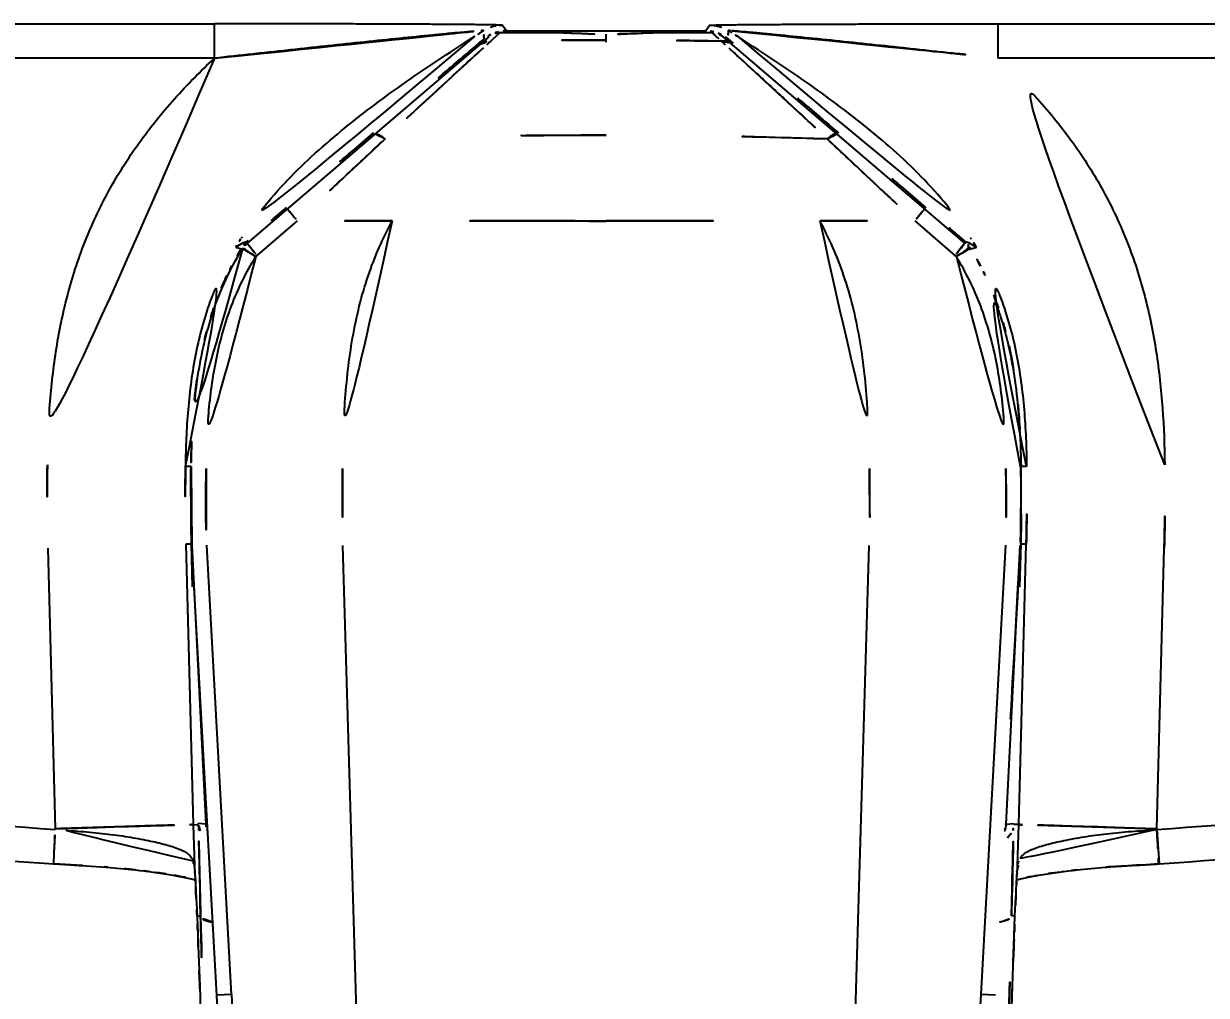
# Model space of a CAD drawing. Extents: x 16296660632 to 16296672895, y -37409619871 to -37409617326.
# Drawn here: x 16296672338.8 to 16296672407.3, y -37409617666.9 to -37409617610.7 of the extents above; entities that cross this region are included whole.
import ezdxf

# ---------------------------------------------------------------- set-up
doc = ezdxf.new("R2010")
doc.units = 0
doc.header["$LTSCALE"] = 10
doc.header["$MEASUREMENT"] = 0
doc.header["$PDMODE"] = 3
doc.header["$PDSIZE"] = -10
doc.layers.get('0').update_dxf_attribs({"linetype": 'CONTINUOUS'})
doc.layers.get('DEFPOINTS').update_dxf_attribs({"linetype": 'CONTINUOUS'})
doc.styles.add('Daelim Dimension', font='')
doc.styles.get('Daelim Dimension').set_extended_font_data('나눔고딕')
doc.dimstyles.new('DEFAULT', dxfattribs={"dimscale": 2, "dimtxt": 2, "dimasz": 2, "dimexe": 0, "dimexo": 2, "dimgap": 1, "dimtad": 1, "dimdec": 1, "dimzin": 9, "dimdsep": 46, "dimtxsty": 'Daelim Dimension', "dimcen": 0.5, "dimclrd": 252, "dimclre": 252, "dimclrt": 3, "dimadec": 1, "dimazin": 0, "dimtfac": 1, "dimtdec": 1, "dimtix": 1, "dimtmove": 0, "dimatfit": 3, "dimfxl": 1, "dimtolj": 1, "dimtzin": 1, "dimlwd": 9, "dimlwe": 9, "dimarcsym": 0})

# ---------------------------------------------------------------- blocks, each defined once
blk = doc.blocks.new('*D23')
at = {"color": 5, "lineweight": 9, "transparency": 16777216}
for p, q in [((16296672271.44322, -37409617616.720352), (16296672271.44322, -37409617782.513161)), ((16296672473.63098, -37409617616.720352), (16296672473.63098, -37409617782.513161)), ((16296672275.44322, -37409617782.513161), (16296672469.63098, -37409617782.513161))]:
    blk.add_line(p, q, dxfattribs=at)
at = {"color": 5, "transparency": 16777216}
for points in [[(16296672275.44322, -37409617781.846497), (16296672275.44322, -37409617783.179817), (16296672271.44322, -37409617782.513161)], [(16296672469.63098, -37409617781.846497), (16296672469.63098, -37409617783.179817), (16296672473.63098, -37409617782.513161)]]:
    blk.add_solid(points, dxfattribs=at)
at = {"layer": 'DEFPOINTS', "color": 0, "transparency": 16777216}
for p in [(16296672271.44322, -37409617612.720352), (16296672473.63098, -37409617612.720352), (16296672473.63098, -37409617782.513161)]:
    blk.add_point(p, dxfattribs=at)
at = {"color": 7, "transparency": 16777216, "insert": (16296672372.5371, -37409617775.091133), "char_height": 10, "attachment_point": 5, "style": 'Daelim Dimension'}
blk.add_mtext('\\A1;202', dxfattribs=at)
blk = doc.blocks.new('*D24')
at = {"color": 5, "lineweight": 9, "transparency": 16777216}
for p, q in [((16296672475.10936, -37409617610.563637), (16296672510.367599, -37409617610.563637)), ((16296672510.367599, -37409617614.563637), (16296672510.367599, -37409617749.239067)), ((16296672381.699341, -37409617753.239067), (16296672510.367599, -37409617753.239067))]:
    blk.add_line(p, q, dxfattribs=at)
at = {"color": 5, "transparency": 16777216}
for points in [[(16296672509.700939, -37409617614.563637), (16296672511.034269, -37409617614.563637), (16296672510.367599, -37409617610.563637)], [(16296672509.700939, -37409617749.239067), (16296672511.034269, -37409617749.239067), (16296672510.367599, -37409617753.239067)]]:
    blk.add_solid(points, dxfattribs=at)
at = {"layer": 'DEFPOINTS', "color": 0, "transparency": 16777216}
for p in [(16296672471.10936, -37409617610.563637), (16296672377.699341, -37409617753.239067), (16296672510.367599, -37409617753.239067)]:
    blk.add_point(p, dxfattribs=at)
at = {"color": 7, "transparency": 16777216, "insert": (16296672502.916969, -37409617681.901352), "char_height": 10, "attachment_point": 5, "rotation": 90, "style": 'Daelim Dimension'}
blk.add_mtext('\\A1;143', dxfattribs=at)

msp = doc.modelspace()

# ---------------------------------------------------------------- linework, layer by layer
at = {"color": 7, "linetype": 'Continuous'}
for p, q in [((16296672273.443159, -37409617610.694489), (16296672349.849421, -37409617610.694489)), ((16296672349.84943, -37409617612.694412), (16296672349.84943, -37409617610.694489)), ((16296672366.76486, -37409617611.101646), (16296672366.51759, -37409617610.781029)), ((16296672378.55661, -37409617610.781029), (16296672378.30934, -37409617611.101646)), ((16296672395.224779, -37409617610.694489), (16296672395.224779, -37409617612.694412)), ((16296672395.224779, -37409617610.694489), (16296672471.631041, -37409617610.694489)), ((16296672365.756651, -37409617611.447662), (16296672351.755381, -37409617623.397507)), ((16296672365.448071, -37409617611.090874), (16296672365.24193, -37409617611.22155)), ((16296672366.40583, -37409617611.208298), (16296672365.93828, -37409617611.630943)), ((16296672366.40583, -37409617611.208298), (16296672369.65682, -37409617611.208298)), ((16296672366.76486, -37409617611.101646), (16296672366.76486, -37409617611.208298)), ((16296672366.76486, -37409617611.101646), (16296672378.30934, -37409617611.101646)), ((16296672372.53717, -37409617611.640907), (16296672372.537029, -37409617611.298363)), ((16296672375.417379, -37409617611.208298), (16296672378.668369, -37409617611.208298)), ((16296672378.30934, -37409617611.208298), (16296672378.30934, -37409617611.101646)), ((16296672393.318821, -37409617623.397507), (16296672379.317551, -37409617611.447662)), ((16296672379.626169, -37409617611.090874), (16296672379.832279, -37409617611.221519)), ((16296672365.17775, -37409617611.825058), (16296672365.4722, -37409617611.575592)), ((16296672365.431549, -37409617612.091103), (16296672365.34519, -37409617612.169502)), ((16296672365.4722, -37409617611.575592), (16296672365.52866, -37409617611.642242)), ((16296672365.93828, -37409617611.630943), (16296672365.867729, -37409617611.694702)), ((16296672372.53713, -37409617611.764236), (16296672372.537069, -37409617611.640907)), ((16296672379.601999, -37409617611.575592), (16296672379.54554, -37409617611.642242)), ((16296672379.601999, -37409617611.575592), (16296672379.89645, -37409617611.825058)), ((16296672379.64254, -37409617612.09156), (16296672379.72522, -37409617612.166077)), ((16296672349.84943, -37409617612.694412), (16296672273.443041, -37409617612.694412)), ((16296672471.631161, -37409617612.694412), (16296672395.22477, -37409617612.694412)), ((16296672352.32534, -37409617624.105667), (16296672354.658899, -37409617622.102623)), ((16296672390.4153, -37409617622.102623), (16296672392.748859, -37409617624.105667)), ((16296672351.0861, -37409617623.631157), (16296672351.307489, -37409617623.487587)), ((16296672351.0861, -37409617623.631157), (16296672351.401171, -37409617623.729012)), ((16296672351.160049, -37409617623.507629), (16296672351.13365, -37409617623.551323)), ((16296672351.307489, -37409617623.487587), (16296672351.546829, -37409617623.360336)), ((16296672351.400789, -37409617623.729271), (16296672351.466499, -37409617623.768784)), ((16296672351.546829, -37409617623.360336), (16296672351.707529, -37409617623.288063)), ((16296672351.707529, -37409617623.288063), (16296672351.803341, -37409617623.249428)), ((16296672351.803551, -37409617623.249657), (16296672351.856779, -37409617623.310966)), ((16296672393.270651, -37409617623.249657), (16296672393.218161, -37409617623.310112)), ((16296672393.27087, -37409617623.249413), (16296672393.366579, -37409617623.287918)), ((16296672393.366579, -37409617623.287918), (16296672393.527081, -37409617623.359993)), ((16296672393.527081, -37409617623.359993), (16296672393.732269, -37409617623.467407)), ((16296672393.67341, -37409617623.729263), (16296672393.6077, -37409617623.768768)), ((16296672393.67304, -37409617623.729012), (16296672393.882891, -37409617623.663383)), ((16296672393.732269, -37409617623.467407), (16296672393.76646, -37409617623.487213)), ((16296672393.76646, -37409617623.487213), (16296672393.988119, -37409617623.631157)), ((16296672393.882891, -37409617623.663383), (16296672393.988119, -37409617623.631157)), ((16296672393.91411, -37409617623.507637), (16296672393.9405, -37409617623.551331)), ((16296672348.497049, -37409617636.325943), (16296672348.176439, -37409617636.320381)), ((16296672348.50786, -37409617636.325577), (16296672348.497061, -37409617636.325394)), ((16296672348.50457, -37409617636.466476), (16296672348.50635, -37409617636.426163)), ((16296672396.566339, -37409617636.325508), (16296672396.57715, -37409617636.325394)), ((16296672396.568741, -37409617636.446297), (16296672396.56963, -37409617636.466492)), ((16296672396.89777, -37409617636.320389), (16296672396.57716, -37409617636.325951)), ((16296672348.520399, -37409617640.810013), (16296672348.19985, -37409617640.818459)), ((16296672348.19985, -37409617640.818459), (16296672348.62747, -37409617657.052139)), ((16296672348.585621, -37409617643.285927), (16296672348.520399, -37409617640.810013)), ((16296672348.54039, -37409617640.889778), (16296672349.35957, -37409617657.014778)), ((16296672349.98419, -37409617666.930779), (16296672348.542139, -37409617640.888573)), ((16296672350.834299, -37409617666.883957), (16296672349.40501, -37409617640.880096)), ((16296672358.694189, -37409617688.426086), (16296672357.293859, -37409617640.884659)), ((16296672386.37941, -37409617688.426109), (16296672387.779341, -37409617640.884659)), ((16296672395.669189, -37409617640.880096), (16296672394.239901, -37409617666.883957)), ((16296672395.71464, -37409617657.014778), (16296672396.53381, -37409617640.889778)), ((16296672396.446739, -37409617657.051743), (16296672396.87435, -37409617640.818459)), ((16296672396.553801, -37409617640.810013), (16296672396.488581, -37409617643.285988)), ((16296672396.87435, -37409617640.818459), (16296672396.553801, -37409617640.810013)), ((16296672340.2033, -37409617641.043007), (16296672340.63147, -37409617657.283829)), ((16296672404.44273, -37409617657.283829), (16296672404.870899, -37409617641.042992)), ((16296672340.63147, -37409617657.283829), (16296672340.631809, -37409617657.328171)), ((16296672348.62748, -37409617657.052917), (16296672348.92141, -37409617657.043747)), ((16296672348.62748, -37409617657.052917), (16296672348.701571, -37409617659.430473)), ((16296672349.35957, -37409617657.014778), (16296672348.9196, -37409617656.985687)), ((16296672349.363119, -37409617657.015129), (16296672349.35961, -37409617657.014778)), ((16296672349.422911, -37409617657.019676), (16296672349.42136, -37409617657.019753)), ((16296672395.651291, -37409617657.019676), (16296672395.65284, -37409617657.019753)), ((16296672395.71088, -37409617657.015121), (16296672395.71439, -37409617657.014763)), ((16296672395.714251, -37409617657.014473), (16296672396.15451, -37409617656.986252)), ((16296672396.446739, -37409617657.051743), (16296672396.15299, -37409617657.044006)), ((16296672396.372629, -37409617659.430473), (16296672396.44673, -37409617657.052513)), ((16296672404.441719, -37409617657.328232), (16296672404.581141, -37409617659.323357)), ((16296672404.44273, -37409617657.283829), (16296672404.4424, -37409617657.328171)), ((16296672340.54241, -37409617659.326813), (16296672340.54233, -37409617659.326813)), ((16296672340.5471, -37409617659.327133), (16296672341.82633, -37409617659.398773)), ((16296672341.82633, -37409617659.398773), (16296672343.596479, -37409617659.506462)), ((16296672348.70472, -37409617659.49765), (16296672348.701571, -37409617659.430473)), ((16296672348.70554, -37409617659.492264), (16296672348.701571, -37409617659.430473)), ((16296672396.36867, -37409617659.492027), (16296672396.372629, -37409617659.430473)), ((16296672396.372629, -37409617659.430473), (16296672396.36949, -37409617659.497658)), ((16296672404.53017, -37409617659.326927), (16296672404.581129, -37409617659.323357)), ((16296672404.532141, -37409617659.32679), (16296672404.53204, -37409617659.32679)), ((16296672343.596479, -37409617659.506462), (16296672345.26878, -37409617659.665787)), ((16296672345.764811, -37409617659.729347), (16296672346.046329, -37409617659.768173)), ((16296672347.21953, -37409617659.943237), (16296672347.573891, -37409617659.999649)), ((16296672347.573891, -37409617659.999649), (16296672347.88154, -37409617660.049973)), ((16296672348.70472, -37409617659.49765), (16296672348.72687, -37409617659.856773)), ((16296672348.72687, -37409617659.856773), (16296672348.758659, -37409617660.426003)), ((16296672396.31555, -37409617660.425858), (16296672396.34734, -37409617659.856659)), ((16296672396.34734, -37409617659.856659), (16296672396.36949, -37409617659.497658)), ((16296672396.975241, -37409617660.086487), (16296672397.18479, -37409617660.051277)), ((16296672397.18479, -37409617660.051277), (16296672397.48934, -37409617660.001419)), ((16296672397.549919, -37409617659.985413), (16296672397.40143, -37409617660.011414)), ((16296672397.48934, -37409617660.001419), (16296672397.84779, -37409617659.944313)), ((16296672399.02787, -37409617659.768173), (16296672399.326799, -37409617659.727013)), ((16296672399.70718, -37409617659.677696), (16296672399.800369, -37409617659.666428)), ((16296672399.800369, -37409617659.666428), (16296672399.82128, -37409617659.663979)), ((16296672348.758659, -37409617660.426003), (16296672348.784269, -37409617660.92186)), ((16296672396.28993, -37409617660.921867), (16296672396.31555, -37409617660.425858)), ((16296672348.784611, -37409617660.920143), (16296672348.782789, -37409617660.88369)), ((16296672348.782789, -37409617660.883743), (16296672348.784269, -37409617660.921852)), ((16296672348.784269, -37409617660.921852), (16296672348.803881, -37409617661.321167)), ((16296672348.80431, -37409617661.322617), (16296672348.784611, -37409617660.920143)), ((16296672348.803881, -37409617661.321167), (16296672348.833151, -37409617661.944878)), ((16296672396.270361, -37409617661.320229), (16296672396.28993, -37409617660.921867)), ((16296672396.289591, -37409617660.920151), (16296672396.29141, -37409617660.88369)), ((16296672396.28993, -37409617660.921867), (16296672396.29141, -37409617660.883743)), ((16296672348.833151, -37409617661.944878), (16296672348.85235, -37409617662.371437)), ((16296672348.85218, -37409617662.368134), (16296672348.851351, -37409617662.342659)), ((16296672348.851391, -37409617662.342667), (16296672349.05419, -37409617662.33709)), ((16296672396.222811, -37409617662.342789), (16296672396.020029, -37409617662.336472)), ((16296672396.222851, -37409617662.342644), (16296672396.22201, -37409617662.36824)), ((16296672349.00556, -37409617666.551971), (16296672348.99893, -37409617666.354362)), ((16296672348.999399, -37409617666.371582), (16296672349.08075, -37409617668.880081)), ((16296672350.834299, -37409617666.883957), (16296672349.98419, -37409617666.930779)), ((16296672350.388399, -37409617674.377373), (16296672349.984209, -37409617666.930779)), ((16296672350.834311, -37409617666.883957), (16296672351.235161, -37409617674.331131)), ((16296672394.239901, -37409617666.883957), (16296672393.83864, -37409617674.331108)), ((16296672395.09001, -37409617666.930779), (16296672394.239901, -37409617666.883957)), ((16296672396.06366, -37409617666.700996), (16296672396.075491, -37409617666.348038))]:
    msp.add_line(p, q, dxfattribs=at)
for points in [[(16296672399.80468, -37409617659.665894), (16296672401.466129, -37409617659.507347), (16296672403.24098, -37409617659.399132), (16296672404.53204, -37409617659.32679)], [(16296672345.25293, -37409617659.663979), (16296672345.288441, -37409617659.668152), (16296672345.37158, -37409617659.678253), (16296672345.52404, -37409617659.697533), (16296672345.764811, -37409617659.729347)], [(16296672346.046329, -37409617659.768173), (16296672346.44161, -37409617659.824989), (16296672346.83815, -37409617659.884277), (16296672347.21953, -37409617659.943237)], [(16296672347.524811, -37409617659.985512), (16296672347.655661, -37409617660.008369), (16296672348.511841, -37409617660.180763), (16296672348.740311, -37409617660.245483)], [(16296672396.33909, -37409617660.243843), (16296672396.548161, -37409617660.184128), (16296672397.40143, -37409617660.011414)], [(16296672397.84779, -37409617659.944313), (16296672398.235991, -37409617659.884293), (16296672398.636959, -37409617659.824348), (16296672399.02787, -37409617659.768173)], [(16296672399.326799, -37409617659.727013), (16296672399.562851, -37409617659.6959), (16296672399.70718, -37409617659.677696)], [(16296672396.221849, -37409617662.371437), (16296672396.2411, -37409617661.943863), (16296672396.270361, -37409617661.320229)], [(16296672348.85218, -37409617662.368134), (16296672348.9186, -37409617664.079948), (16296672348.999399, -37409617666.371582)], [(16296672395.993299, -37409617668.884956), (16296672396.07461, -37409617666.377441), (16296672396.15546, -37409617664.083618), (16296672396.22201, -37409617662.36824)]]:
    msp.add_lwpolyline(points, dxfattribs=at)
for centre, radius, start, end in [((16296672366.517851, -37409617612.790443), 2.009113, 90.00732196, 100.68982188), ((16296672378.554729, -37409617612.805702), 2.024373, 79.60886336, 90.00939834), ((16296672463.98937, -37409617766.790543), 184.262775, 122.40540482, 122.52097087), ((16296672366.76862, -37409617613.108871), 2.008295, 116.85076211, 130.21523896), ((16296672366.40583, -37409617612.208298), 1, 90, 130.48029472), ((16296672366.76498, -37409617613.104767), 2.003, 103.40859126, 116.8107844), ((16296672366.764851, -37409617613.110237), 2.008291, 89.99967215, 103.36861818), ((16296672378.30913, -37409617613.110237), 2.008289, 76.63116918, 89.99388015), ((16296672378.668369, -37409617612.208298), 1, 49.51970528, 90), ((16296672378.30899, -37409617613.104767), 2.003005, 63.18950821, 76.59119613), ((16296672378.305349, -37409617613.108879), 2.008307, 49.77994805, 63.1495304), ((16296672281.277821, -37409617766.485443), 183.901784, 57.47875269, 57.59450291), ((16296674352.95187, -37409619958.729179), 3075.58204, 130.263850092, 130.413014671), ((16296672372.537149, -37409618024.459641), 412.818723, 90, 90.92566676), ((16296672372.53702, -37409618024.468552), 412.827634, 89.07433324, 90), ((16296672367.107889, -37409617624.847839), 17.871233, 47.39103008, 47.69503167), ((16296670385.87775, -37409619966.076736), 3085.224717, 49.587068536, 49.735983126), ((16296673166.016529, -37409618565.029121), 1244.949568, 130.404088531, 130.710345793), ((16296672359.51676, -37409617621.114143), 3.765603, 86.63237139, 86.9379653), ((16296672372.568821, -37409617997.576759), 380.438115, 90.00480845, 91.93271542), ((16296672372.506969, -37409617997.539032), 380.400384, 88.06728458, 89.99541011), ((16296672385.55744, -37409617621.114143), 3.765603, 93.0620347, 93.36762861), ((16296671580.658051, -37409618563.160507), 1242.489298, 49.289203417, 49.596361242), ((16296672823.61356, -37409618166.815811), 719.769999, 130.724902117, 130.957574625), ((16296671920.833561, -37409618167.542763), 720.730041, 49.042507905, 49.275015062), ((16296672367.428209, -37409617633.367104), 19.022681, 147.51294969, 148.78154059), ((16296672367.63401, -37409617633.497459), 19.266293, 147.06866743, 147.51452544), ((16296672377.435289, -37409617633.500664), 19.272098, 32.48553326, 32.93169947), ((16296672377.63983, -37409617633.371101), 19.029975, 31.21900317, 32.48710901), ((16296672366.53087, -37409617632.824768), 17.653551, 148.98779569, 152.6581875), ((16296672367.203461, -37409617633.230347), 18.759594, 148.9388795, 149.22261321), ((16296672353.114281, -37409617624.757507), 1.998135, 147.54557096, 149.02093134), ((16296672353.119061, -37409617624.760941), 2.004004, 137.03445898, 147.53617517), ((16296672352.72916, -37409617624.538452), 1.5, 130.48029472, 148.98063626), ((16296672353.11607, -37409617624.758774), 2.000338, 134.9523988, 137.02146306), ((16296672353.116341, -37409617624.759003), 2.000697, 131.01604988, 134.953017), ((16296672391.957291, -37409617624.759567), 2.001515, 42.97868594, 48.98238689), ((16296672392.345039, -37409617624.538452), 1.5, 33.23341636, 49.51970528), ((16296672391.95801, -37409617624.758728), 2.000423, 36.97483141, 42.97505355), ((16296672391.957001, -37409617624.759354), 2.001597, 32.45394289, 36.97155292), ((16296672391.9599, -37409617624.757477), 1.998146, 30.97852513, 32.45345674), ((16296672378.54257, -37409617632.825203), 17.654425, 27.34122343, 31.01220431), ((16296672377.86331, -37409617633.235123), 18.768376, 30.77830568, 31.06172049), ((16296672366.66452, -37409617632.894913), 17.804482, 152.65525539, 154.6307083), ((16296672378.409821, -37409617632.894867), 17.804346, 25.3765742, 27.34420573), ((16296672366.959141, -37409617633.022957), 18.125558, 154.66404865, 161.1367313), ((16296672378.11664, -37409617633.022324), 18.12386, 18.87021551, 25.34323384), ((16296672368.753969, -37409617633.63385), 20.021503, 161.14319379, 165.1438495), ((16296672376.318001, -37409617633.63459), 20.023857, 14.84170521, 18.86371768), ((16296672371.00519, -37409617634.229134), 22.350096, 165.14880543, 168.79896446), ((16296672374.06485, -37409617634.230042), 22.354356, 11.20236441, 14.83762235), ((16296672382.132311, -37409617635.907677), 33.609321, 173.44489542, 175.26089834), ((16296672362.93626, -37409617635.908249), 33.614978, 4.7364788, 6.55377681), ((16296672403.86668, -37409617636.910652), 55.372723, 179.0115953, 179.39456108), ((16296672341.216089, -37409617636.910454), 55.364157, 0.60543892, 0.98884176), ((16296672447.947849, -37409617638.050034), 107.786102, 179.02820949, 181.59136482), ((16296672447.947849, -37409617638.050034), 99.786407, 179.00678568, 181.59005393), ((16296672447.947849, -37409617638.050034), 99.465749, 179.00678568, 181.59005393), ((16296672297.12635, -37409617638.050034), 99.465749, 358.40994607, 0.99321432), ((16296672297.12635, -37409617638.050034), 99.786407, 358.40994607, 0.99321432), ((16296672297.12635, -37409617638.050034), 107.786102, 358.40863518, 0.97179051), ((16296672348.792801, -37409617640.806793), 0.272415, 176.98282998, 180.65308944), ((16296687712.026779, -37409618502.057571), 15339.686744, 176.7818887619, 176.8790797879), ((16296672396.281179, -37409617640.806793), 0.272644, 359.34647346, 3.01804307), ((16296672372.5371, -37409617200.765373), 457.676253, 259.10161146, 266.00256863), ((16296672372.5371, -37409617200.765373), 457.676253, 273.99743137, 280.89838854), ((16296672372.5371, -37409617200.765373), 459.676253, 259.10161146, 266.00881309), ((16296672372.5371, -37409617200.765373), 459.676253, 273.99732235, 280.89838854), ((16296672350.107929, -37409617656.957733), 1.188656, 181.34780245, 184.26948571), ((16296672350.1252, -37409617656.955879), 1.20603, 186.56257457, 199.2610256), ((16296672349.94018, -37409617657.058739), 0.991223, 181.88700215, 229.04970381), ((16296672350.565399, -37409617656.954788), 1.206922, 182.8342072, 199.76604704), ((16296672350.57066, -37409617656.957359), 1.150989, 183.10646866, 187.75565698), ((16296672350.55125, -37409617656.958908), 1.192215, 199.80925736, 203.17065189), ((16296672394.524059, -37409617656.95948), 1.190974, 336.71899988, 339.59815852), ((16296672394.50819, -37409617656.95462), 1.20754, 339.64476792, 357.15922763), ((16296672395.13405, -37409617657.058746), 0.991216, 310.94873273, 358.11168357), ((16296672394.9568, -37409617656.957542), 1.198052, 355.81247871, 358.62683546), ((16296672347.78842, -37409617659.49688), 0.916706, 15.04075529, 20.60299957), ((16296672350.52914, -37409617659.167213), 1.88265, 180.21594389, 190.28891391), ((16296672347.846889, -37409617659.481247), 0.856191, 3.40026069, 15.04576769), ((16296672394.54327, -37409617659.167084), 1.884436, 347.97022743, 359.78012195), ((16296672339.71192, -37409617710.489502), 51.131024, 85.54387221, 86.14989797), ((16296672340.26827, -37409617703.239853), 43.860057, 83.47249552, 85.53258218), ((16296672340.26454, -37409617703.232841), 43.853523, 82.39849608, 83.44722526), ((16296672340.183411, -37409617703.85376), 44.479717, 81.71015445, 82.40072035), ((16296672350.528259, -37409617659.167389), 1.881753, 190.28846429, 191.56666913), ((16296672279.55081, -37409617663.877731), 69.293645, 3.33151194, 3.62843586), ((16296672239.977369, -37409617666.162102), 108.932966, 3.06532019, 3.32144313), ((16296672504.16852, -37409617666.11068), 108.003233, 176.6728647, 176.93030306), ((16296672394.56506, -37409617659.171753), 1.862155, 341.74955825, 347.97067774), ((16296672465.16147, -37409617663.855553), 68.931043, 176.37068471, 176.66235951), ((16296672405.076389, -37409617705.281303), 45.919197, 97.57889301, 97.8537986), ((16296672404.87471, -37409617703.732841), 44.357667, 96.56302133, 97.58442474), ((16296672184.50732, -37409617669.117882), 164.481706, 2.86965802, 3.06007041), ((16296672560.036329, -37409617669.090851), 163.950466, 176.93598934, 177.13077857), ((16296672050.200359, -37409617675.616318), 298.94586, 2.54494509, 2.7405537), ((16296672706.069719, -37409617676.130737), 310.153536, 177.2664481, 177.45199315), ((16296673902.84458, -37409617625.139503), 1554.235585, 181.371413897, 181.60098713), ((16296670575.779249, -37409617618.226227), 1820.775167, 358.415632658, 358.611969374), ((16296671640.228849, -37409617690.200684), 709.171117, 1.926802753, 2.107453457), ((16296673106.40922, -37409617690.254066), 710.735889, 177.892546543, 178.072319802)]:
    msp.add_arc(centre, radius, start, end, dxfattribs=at)
for points, knots in [([(16296672366.51759, -37409617610.781029), (16296672366.51729, -37409617610.779968), (16296672366.51244, -37409617610.779327), (16296672366.505329, -37409617610.777718), (16296672366.49177, -37409617610.776573), (16296672366.464939, -37409617610.774384), (16296672366.418711, -37409617610.772057), (16296672366.3494, -37409617610.76931), (16296672366.26144, -37409617610.76664), (16296672366.15593, -37409617610.763962), (16296672366.03388, -37409617610.761337), (16296672365.841249, -37409617610.757721), (16296672365.56698, -37409617610.753479), (16296672365.20225, -37409617610.74881), (16296672364.795321, -37409617610.744377), (16296672364.35288, -37409617610.740189), (16296672363.880529, -37409617610.736237), (16296672363.203501, -37409617610.731178), (16296672362.31072, -37409617610.725487), (16296672361.19482, -37409617610.719559), (16296672360.0301, -37409617610.714317), (16296672358.827801, -37409617610.709732), (16296672357.595819, -37409617610.70575), (16296672356.34008, -37409617610.70237), (16296672354.630911, -37409617610.698624), (16296672352.465269, -37409617610.695412), (16296672350.724991, -37409617610.694489), (16296672349.849421, -37409617610.694489)], [0, 0, 0, 0, 0.000197876, 0.00068754, 0.001474075, 0.002554947, 0.005586868, 0.009762706, 0.015058585, 0.021416079, 0.028761337, 0.037027957, 0.056090677, 0.078127931, 0.102674929, 0.129329894, 0.157759318, 0.18768657, 0.251180424, 0.318437214, 0.388521119, 0.460799181, 0.534820402, 0.610243134, 0.686798812, 0.842422846, 1, 1, 1, 1]), ([(16296672378.55661, -37409617610.781029), (16296672378.55691, -37409617610.779984), (16296672378.561701, -37409617610.779312), (16296672378.56876, -37409617610.777733), (16296672378.582239, -37409617610.776573), (16296672378.60907, -37409617610.774384), (16296672378.65539, -37409617610.772057), (16296672378.724819, -37409617610.769318), (16296672378.812799, -37409617610.76664), (16296672378.918249, -37409617610.763962), (16296672379.040239, -37409617610.761337), (16296672379.23291, -37409617610.757721), (16296672379.507259, -37409617610.753479), (16296672379.87203, -37409617610.74881), (16296672380.278919, -37409617610.744377), (16296672380.721319, -37409617610.740189), (16296672381.19367, -37409617610.736237), (16296672381.870741, -37409617610.731178), (16296672382.76351, -37409617610.725487), (16296672383.879391, -37409617610.719559), (16296672385.0441, -37409617610.714317), (16296672386.24642, -37409617610.709732), (16296672387.47839, -37409617610.705757), (16296672388.734131, -37409617610.70237), (16296672390.443291, -37409617610.698624), (16296672392.60894, -37409617610.695412), (16296672394.349211, -37409617610.694489), (16296672395.224779, -37409617610.694489)], [0, 0, 0, 0, 0.000195918, 0.000680695, 0.001462142, 0.00254042, 0.005579791, 0.009767583, 0.015064013, 0.021413797, 0.028754259, 0.037022843, 0.056095156, 0.078135649, 0.102676705, 0.129327846, 0.157759271, 0.187690344, 0.251184629, 0.318435602, 0.388521172, 0.460800349, 0.534821098, 0.610243232, 0.686798902, 0.842422873, 1, 1, 1, 1]), ([(16296672349.84943, -37409617612.694412), (16296672350.584721, -37409617612.59623), (16296672351.69035, -37409617612.484512), (16296672353.1604, -37409617612.333031), (16296672354.25403, -37409617612.211449), (16296672355.339581, -37409617612.090691), (16296672356.766121, -37409617611.937447), (16296672358.51178, -37409617611.752724), (16296672360.53863, -37409617611.543083), (16296672362.1539, -37409617611.382362), (16296672363.353479, -37409617611.267738), (16296672364.132509, -37409617611.194847), (16296672364.76895, -37409617611.137421), (16296672365.14028, -37409617611.11026), (16296672365.29133, -37409617611.097054)], [0, 0, 0, 0, 0.143348708, 0.21468137, 0.285589305, 0.355979571, 0.425746918, 0.562839982, 0.695193813, 0.819503837, 0.876516798, 0.928055812, 0.970700693, 1, 1, 1, 1]), ([(16296672364.92844, -37409617611.420982), (16296672363.670589, -37409617612.222992), (16296672361.175171, -37409617613.859268), (16296672358.16811, -37409617616.070953), (16296672355.881781, -37409617617.989647), (16296672354.25495, -37409617619.528931), (16296672352.75407, -37409617621.192383), (16296672351.86887, -37409617622.397614), (16296672351.46339, -37409617623.023643)], [0, 0, 0, 0, 0.249999076, 0.499978116, 0.624991725, 0.750001489, 0.875003243, 1, 1, 1, 1]), ([(16296672365.29133, -37409617611.097054), (16296672365.31448, -37409617611.095016), (16296672365.35494, -37409617611.091164), (16296672365.40044, -37409617611.087593), (16296672365.42849, -37409617611.085487), (16296672365.439289, -37409617611.086594), (16296672365.44874, -37409617611.085823), (16296672365.448771, -37409617611.090134), (16296672365.448071, -37409617611.090874)], [0, 0, 0, 0, 0.433927786, 0.753964785, 0.865329078, 0.941341658, 0.98098065, 1, 1, 1, 1]), ([(16296672365.471939, -37409617611.575287), (16296672365.468969, -37409617611.533981), (16296672365.458269, -37409617611.372597), (16296672365.45142, -37409617611.210983), (16296672365.447969, -37409617611.090714)], [0, 0, 0, 0, 0.25608547, 1, 1, 1, 1]), ([(16296672369.65683, -37409617611.208298), (16296672369.84342, -37409617611.208298), (16296672370.261499, -37409617611.225197), (16296672370.94187, -37409617611.260269), (16296672371.715389, -37409617611.290611), (16296672372.257811, -37409617611.298363), (16296672372.5371, -37409617611.298363)], [0, 0, 0, 0, 0.194239139, 0.43537752, 0.709267172, 1, 1, 1, 1]), ([(16296672375.417379, -37409617611.208298), (16296672375.23077, -37409617611.208298), (16296672374.812651, -37409617611.225258), (16296672374.132259, -37409617611.260269), (16296672373.358761, -37409617611.290581), (16296672372.81637, -37409617611.298363), (16296672372.5371, -37409617611.298363)], [0, 0, 0, 0, 0.194256813, 0.435410667, 0.709289668, 1, 1, 1, 1]), ([(16296672378.668369, -37409617611.208298), (16296672378.667549, -37409617611.208298), (16296672378.67342, -37409617611.212143), (16296672378.675739, -37409617611.215759), (16296672378.68721, -37409617611.225197), (16296672378.69969, -37409617611.236801), (16296672378.71707, -37409617611.252319), (16296672378.746941, -37409617611.279419), (16296672378.79351, -37409617611.321671), (16296672378.859961, -37409617611.381844), (16296672378.94062, -37409617611.454247), (16296672379.03459, -37409617611.538383), (16296672379.101311, -37409617611.59864), (16296672379.13658, -37409617611.630737)], [0, 0, 0, 0, 0.00389037, 0.01607385, 0.036448297, 0.064907483, 0.101344967, 0.145655066, 0.257546351, 0.399966853, 0.57229991, 0.773126124, 1, 1, 1, 1]), ([(16296672379.62631, -37409617611.090637), (16296672379.62517, -37409617611.130051), (16296672379.61969, -37409617611.291748), (16296672379.611019, -37409617611.453346), (16296672379.602171, -37409617611.575394)], [0, 0, 0, 0, 0.24369281, 1, 1, 1, 1]), ([(16296672379.62615, -37409617611.090889), (16296672379.625389, -37409617611.090073), (16296672379.626101, -37409617611.08493), (16296672379.63728, -37409617611.086548), (16296672379.650749, -37409617611.08503), (16296672379.673161, -37409617611.08699), (16296672379.700951, -37409617611.08889), (16296672379.74996, -37409617611.093353), (16296672379.78936, -37409617611.09697), (16296672379.81745, -37409617611.099457)], [0, 0, 0, 0, 0.017207071, 0.057790766, 0.134710473, 0.246689961, 0.39156537, 0.567001049, 1, 1, 1, 1]), ([(16296672379.81745, -37409617611.099457), (16296672379.97604, -37409617611.113548), (16296672380.35833, -37409617611.142647), (16296672381.007299, -37409617611.200417), (16296672381.791229, -37409617611.27446), (16296672382.99004, -37409617611.389313), (16296672384.599609, -37409617611.549637), (16296672386.616369, -37409617611.758873), (16296672388.35215, -37409617611.940941), (16296672389.76956, -37409617612.096298), (16296672390.848261, -37409617612.216583), (16296672391.93539, -37409617612.334244), (16296672393.39657, -37409617612.479248), (16296672394.49469, -37409617612.594147), (16296672395.22477, -37409617612.694412)], [0, 0, 0, 0, 0.030835906, 0.074250594, 0.126181909, 0.183335867, 0.307489509, 0.439451724, 0.576022093, 0.645505317, 0.715607111, 0.786231538, 0.857277873, 1, 1, 1, 1]), ([(16296672380.145781, -37409617611.420959), (16296672381.40362, -37409617612.222977), (16296672383.89901, -37409617613.859299), (16296672386.906059, -37409617616.070976), (16296672389.192381, -37409617617.98967), (16296672390.819201, -37409617619.528954), (16296672392.320089, -37409617621.19239), (16296672393.20528, -37409617622.397621), (16296672393.61076, -37409617623.023643)], [0, 0, 0, 0, 0.249999083, 0.499978089, 0.624991691, 0.750001427, 0.875003192, 1, 1, 1, 1]), ([(16296672365.34519, -37409617612.169502), (16296672364.96999, -37409617612.510063), (16296672364.13958, -37409617613.264153), (16296672362.804119, -37409617614.487213), (16296672361.30373, -37409617615.874977), (16296672360.257851, -37409617616.848442), (16296672359.717951, -37409617617.353951)], [0, 0, 0, 0, 0.198673848, 0.439795784, 0.710012572, 1, 1, 1, 1]), ([(16296672365.23513, -37409617611.892769), (16296672365.31974, -37409617611.820557), (16296672365.5235, -37409617611.708679), (16296672365.75399, -37409617611.685547), (16296672365.867729, -37409617611.694702)], [0, 0, 0, 0, 0.493638293, 1, 1, 1, 1]), ([(16296672365.867729, -37409617611.694702), (16296672365.834881, -37409617611.724609), (16296672365.68956, -37409617611.856827), (16296672365.544121, -37409617611.988907), (16296672365.431549, -37409617612.091103)], [0, 0, 0, 0, 0.22613768, 1, 1, 1, 1]), ([(16296672379.20648, -37409617611.694702), (16296672379.32021, -37409617611.685547), (16296672379.550699, -37409617611.708679), (16296672379.754459, -37409617611.820557), (16296672379.839069, -37409617611.892769)], [0, 0, 0, 0, 0.506361707, 1, 1, 1, 1]), ([(16296672379.206579, -37409617611.694794), (16296672379.238729, -37409617611.724937), (16296672379.382971, -37409617611.858383), (16296672379.52928, -37409617611.989563), (16296672379.64254, -37409617612.09156)], [0, 0, 0, 0, 0.224290895, 1, 1, 1, 1]), ([(16296672379.72522, -37409617612.166077), (16296672379.9013, -37409617612.324959), (16296672380.2761, -37409617612.665962), (16296672380.8701, -37409617613.206779), (16296672381.523581, -37409617613.803513), (16296672382.22514, -37409617614.448036), (16296672382.96699, -37409617615.131363), (16296672383.74177, -37409617615.847092), (16296672384.539209, -37409617616.594292), (16296672385.07988, -37409617617.099968), (16296672385.35622, -37409617617.35392)], [0, 0, 0, 0, 0.092926073, 0.198538384, 0.314756175, 0.439664735, 0.571818385, 0.709944608, 0.852945265, 1, 1, 1, 1]), ([(16296672349.84943, -37409617612.694412), (16296672349.049231, -37409617613.440903), (16296672347.50622, -37409617614.99765), (16296672345.43656, -37409617617.553719), (16296672343.67688, -37409617620.33445), (16296672342.28549, -37409617623.317032), (16296672341.274151, -37409617626.44796), (16296672340.62159, -37409617629.671097), (16296672340.267941, -37409617632.938629), (16296672340.189871, -37409617635.127548), (16296672340.177349, -37409617636.221909)], [0, 0, 0, 0, 0.125013089, 0.250008214, 0.374992387, 0.499969708, 0.62495675, 0.749958954, 0.874976115, 1, 1, 1, 1]), ([(16296672404.896851, -37409617636.221909), (16296672404.884331, -37409617635.127548), (16296672404.80628, -37409617632.938637), (16296672404.4526, -37409617629.671112), (16296672403.800051, -37409617626.447983), (16296672402.78871, -37409617623.317047), (16296672401.397329, -37409617620.334457), (16296672399.63764, -37409617617.553726), (16296672397.56798, -37409617614.99765), (16296672396.024969, -37409617613.440903), (16296672395.22477, -37409617612.694412)], [0, 0, 0, 0, 0.125023597, 0.250040225, 0.375042572, 0.500029787, 0.625007268, 0.749991613, 0.874987007, 1, 1, 1, 1]), ([(16296672359.737961, -37409617617.355042), (16296672358.90103, -37409617618.136101), (16296672357.207251, -37409617619.717812), (16296672355.515551, -37409617621.301758), (16296672354.658899, -37409617622.102623)], [0, 0, 0, 0, 0.493974369, 1, 1, 1, 1]), ([(16296672359.717951, -37409617617.353951), (16296672359.658159, -37409617617.301163), (16296672359.54583, -37409617617.210609), (16296672359.40089, -37409617617.120857), (16296672359.297939, -37409617617.079933), (16296672359.23616, -37409617617.066513), (16296672359.183849, -37409617617.06842), (16296672359.154909, -37409617617.082138), (16296672359.144211, -37409617617.09127)], [0, 0, 0, 0, 0.36094589, 0.65209042, 0.766886786, 0.860842958, 0.936364458, 1, 1, 1, 1]), ([(16296672385.336241, -37409617617.355042), (16296672385.75189, -37409617617.740829), (16296672386.587021, -37409617618.523811), (16296672387.63752, -37409617619.503487), (16296672388.48526, -37409617620.298691), (16296672389.34281, -37409617621.098587), (16296672389.98875, -37409617621.697807), (16296672390.4153, -37409617622.102623)], [0, 0, 0, 0, 0.244701869, 0.493971171, 0.619822189, 0.746250915, 1, 1, 1, 1]), ([(16296672385.356291, -37409617617.35392), (16296672385.41609, -37409617617.301147), (16296672385.528391, -37409617617.210587), (16296672385.67333, -37409617617.12085), (16296672385.776279, -37409617617.079933), (16296672385.838039, -37409617617.066521), (16296672385.89035, -37409617617.068413), (16296672385.919291, -37409617617.08213), (16296672385.929991, -37409617617.09127)], [0, 0, 0, 0, 0.360938034, 0.652079814, 0.766883317, 0.860833707, 0.936323426, 1, 1, 1, 1]), ([(16296672354.0802, -37409617621.413322), (16296672354.07991, -37409617621.413567), (16296672354.08128, -37409617621.41523), (16296672354.08246, -37409617621.417519), (16296672354.085951, -37409617621.421967), (16296672354.09256, -37409617621.430733), (16296672354.104639, -37409617621.445763), (16296672354.12285, -37409617621.468208), (16296672354.146271, -37409617621.496674), (16296672354.17457, -37409617621.530838), (16296672354.20755, -37409617621.570457), (16296672354.25997, -37409617621.633186), (16296672354.33486, -37409617621.722237), (16296672354.434311, -37409617621.839622), (16296672354.54377, -37409617621.968163), (16296672354.619829, -37409617622.05706), (16296672354.658899, -37409617622.102623)], [0, 0, 0, 0, 0.001265342, 0.004820889, 0.010695975, 0.018881394, 0.042126852, 0.074416801, 0.115455264, 0.164876762, 0.222306958, 0.287250373, 0.437315694, 0.610094743, 0.799973969, 1, 1, 1, 1]), ([(16296672390.994011, -37409617621.413322), (16296672390.994289, -37409617621.413567), (16296672390.992901, -37409617621.415222), (16296672390.991739, -37409617621.417511), (16296672390.988239, -37409617621.421967), (16296672390.98163, -37409617621.430717), (16296672390.969561, -37409617621.445763), (16296672390.951361, -37409617621.468208), (16296672390.927931, -37409617621.496674), (16296672390.89963, -37409617621.530838), (16296672390.86665, -37409617621.570457), (16296672390.81423, -37409617621.633186), (16296672390.739349, -37409617621.722237), (16296672390.639891, -37409617621.839622), (16296672390.53043, -37409617621.968163), (16296672390.45438, -37409617622.05706), (16296672390.4153, -37409617622.102623)], [0, 0, 0, 0, 0.00126156, 0.004816626, 0.010691851, 0.01887761, 0.042123848, 0.074414434, 0.115453449, 0.164875543, 0.22230644, 0.287250578, 0.437316919, 0.610096024, 0.799974665, 1, 1, 1, 1]), ([(16296672360.147539, -37409617622.100197), (16296672359.689939, -37409617622.100357), (16296672357.86039, -37409617622.101128), (16296672356.03084, -37409617622.102547), (16296672354.65889, -37409617622.103981)], [0, 0, 0, 0, 0.25011569, 1, 1, 1, 1]), ([(16296672360.147079, -37409617622.102676), (16296672359.883591, -37409617622.611023), (16296672359.364149, -37409617623.652069), (16296672358.7279, -37409617625.306137), (16296672358.217939, -37409617627.05265), (16296672357.70941, -37409617629.491463), (16296672357.365721, -37409617632.630768), (16296672357.286591, -37409617635.161919), (16296672357.27614, -37409617636.431747)], [0, 0, 0, 0, 0.116345799, 0.236183102, 0.359572255, 0.485671285, 0.74196302, 1, 1, 1, 1]), ([(16296672372.5371, -37409617622.111313), (16296672372.02067, -37409617622.111153), (16296672370.98781, -37409617622.109222), (16296672368.922279, -37409617622.107437), (16296672365.308861, -37409617622.104927), (16296672362.211861, -37409617622.104897), (16296672360.14753, -37409617622.105667)], [0, 0, 0, 0, 0.125048361, 0.250095784, 0.500146182, 1, 1, 1, 1]), ([(16296672372.5371, -37409617622.109612), (16296672373.570009, -37409617622.109612), (16296672377.700159, -37409617622.107773), (16296672381.830299, -37409617622.102524), (16296672384.927549, -37409617622.1035)], [0, 0, 0, 0, 0.25008867, 1, 1, 1, 1]), ([(16296672384.927111, -37409617622.100258), (16296672385.38468, -37409617622.100403), (16296672387.214081, -37409617622.101143), (16296672389.04347, -37409617622.102531), (16296672390.41531, -37409617622.103943)], [0, 0, 0, 0, 0.250116696, 1, 1, 1, 1]), ([(16296672384.927549, -37409617622.1035), (16296672385.19101, -37409617622.611809), (16296672385.710381, -37409617623.652817), (16296672386.346531, -37409617625.306808), (16296672386.856409, -37409617627.053253), (16296672387.364849, -37409617629.491913), (16296672387.70849, -37409617632.631012), (16296672387.787609, -37409617635.162003), (16296672387.798059, -37409617636.43174)], [0, 0, 0, 0, 0.11634509, 0.236183945, 0.359573701, 0.485672899, 0.741964023, 1, 1, 1, 1]), ([(16296672351.473881, -37409617623.716026), (16296672350.694269, -37409617624.985817), (16296672349.652, -37409617627.298798), (16296672348.75342, -37409617631.370422), (16296672348.524401, -37409617634.526192), (16296672348.50569, -37409617636.426147)], [0, 0, 0, 0, 0.409892101, 0.709687772, 1, 1, 1, 1]), ([(16296672352.255159, -37409617624.170082), (16296672352.204439, -37409617624.137253), (16296672352.104349, -37409617624.075279), (16296672351.95866, -37409617623.988327), (16296672351.826719, -37409617623.907043), (16296672351.737881, -37409617623.830383), (16296672351.678631, -37409617623.77346), (16296672351.639919, -37409617623.739182), (16296672351.60317, -37409617623.712807), (16296672351.56555, -37409617623.700272), (16296672351.53137, -37409617623.699608), (16296672351.506701, -37409617623.704468), (16296672351.49102, -37409617623.709679), (16296672351.48262, -37409617623.712624), (16296672351.477751, -37409617623.715027), (16296672351.47493, -37409617623.715752), (16296672351.474501, -37409617623.716377)], [0, 0, 0, 0, 0.194817225, 0.379442962, 0.547454649, 0.693392733, 0.75664557, 0.812377808, 0.860194434, 0.901400422, 0.938002647, 0.969247301, 0.981851002, 0.991483878, 0.997563111, 1, 1, 1, 1]), ([(16296672351.755381, -37409617623.397507), (16296672351.754129, -37409617623.398567), (16296672351.758369, -37409617623.405823), (16296672351.76351, -37409617623.415443), (16296672351.77648, -37409617623.433823), (16296672351.793421, -37409617623.457176), (16296672351.816111, -37409617623.487053), (16296672351.855659, -37409617623.538017), (16296672351.916611, -37409617623.614403), (16296672352.001801, -37409617623.719078), (16296672352.100771, -37409617623.838829), (16296672352.210051, -37409617623.969467), (16296672352.2862, -37409617624.059563), (16296672352.32534, -37409617624.105667)], [0, 0, 0, 0, 0.005410905, 0.019701765, 0.043091641, 0.075482781, 0.11659464, 0.166072108, 0.288496228, 0.438506042, 0.611100547, 0.800629022, 1, 1, 1, 1]), ([(16296672393.318821, -37409617623.397507), (16296672393.32007, -37409617623.398567), (16296672393.31583, -37409617623.405823), (16296672393.31069, -37409617623.415443), (16296672393.29772, -37409617623.433823), (16296672393.280781, -37409617623.457176), (16296672393.258089, -37409617623.487053), (16296672393.21854, -37409617623.538017), (16296672393.157591, -37409617623.614403), (16296672393.072399, -37409617623.719078), (16296672392.97344, -37409617623.838829), (16296672392.864149, -37409617623.969467), (16296672392.788, -37409617624.059563), (16296672392.748859, -37409617624.105667)], [0, 0, 0, 0, 0.005411002, 0.019701894, 0.043091783, 0.075482927, 0.116594788, 0.166072253, 0.28849635, 0.438506133, 0.611100599, 0.800629046, 1, 1, 1, 1]), ([(16296672392.81904, -37409617624.170082), (16296672392.868931, -37409617624.136017), (16296672392.96784, -37409617624.072006), (16296672393.09454, -37409617624.002403), (16296672393.18829, -37409617623.94593), (16296672393.25036, -37409617623.902443), (16296672393.305201, -37409617623.857872), (16296672393.35301, -37409617623.813911), (16296672393.39543, -37409617623.773407), (16296672393.434019, -37409617623.738983), (16296672393.47106, -37409617623.71286), (16296672393.508789, -37409617623.700722), (16296672393.54287, -37409617623.699829), (16296672393.56743, -37409617623.70446), (16296672393.583059, -37409617623.709457), (16296672393.591391, -37409617623.712379), (16296672393.59642, -37409617623.714684), (16296672393.59923, -37409617623.715683), (16296672393.599701, -37409617623.716377)], [0, 0, 0, 0, 0.194742615, 0.379390854, 0.46586683, 0.547419451, 0.623483722, 0.693476794, 0.756727534, 0.812470253, 0.860296297, 0.901596105, 0.938114387, 0.969123217, 0.981596483, 0.991143127, 0.997277676, 1, 1, 1, 1]), ([(16296672352.25012, -37409617624.166924), (16296672351.97126, -37409617624.620377), (16296672351.45406, -37409617625.553253), (16296672350.817869, -37409617627.020737), (16296672350.319019, -37409617628.539627), (16296672349.946289, -37409617630.092842), (16296672349.682409, -37409617631.666634), (16296672349.44993, -37409617633.778633), (16296672349.385139, -37409617635.371742), (16296672349.373211, -37409617636.432808)], [0, 0, 0, 0, 0.125169993, 0.250362199, 0.375530405, 0.500594869, 0.625582828, 0.75049529, 1, 1, 1, 1]), ([(16296672392.830851, -37409617624.17794), (16296672393.10911, -37409617624.631126), (16296672393.62508, -37409617625.563454), (16296672394.25972, -37409617627.029839), (16296672394.75733, -37409617628.547417), (16296672395.12915, -37409617630.099182), (16296672395.39241, -37409617631.671432), (16296672395.624399, -37409617633.781319), (16296672395.689079, -37409617635.372818), (16296672395.701, -37409617636.432808)], [0, 0, 0, 0, 0.125169557, 0.250361629, 0.375530086, 0.500594197, 0.625582343, 0.750494769, 1, 1, 1, 1]), ([(16296672348.17642, -37409617636.321457), (16296672348.188061, -37409617635.223961), (16296672348.2749, -37409617633.028458), (16296672348.703381, -37409617629.757042), (16296672349.574699, -37409617626.56852), (16296672350.524469, -37409617624.573677), (16296672351.085911, -37409617623.631027)], [0, 0, 0, 0, 0.25003122, 0.500077139, 0.75005647, 1, 1, 1, 1]), ([(16296672396.56851, -37409617636.426147), (16296672396.549801, -37409617634.526192), (16296672396.32078, -37409617631.370422), (16296672395.422199, -37409617627.298798), (16296672394.37993, -37409617624.985817), (16296672393.600321, -37409617623.716026)], [0, 0, 0, 0, 0.290312228, 0.590107899, 1, 1, 1, 1]), ([(16296672396.89777, -37409617636.320908), (16296672396.88611, -37409617635.22345), (16296672396.79925, -37409617633.028008), (16296672396.37075, -37409617629.756691), (16296672395.49942, -37409617626.568321), (16296672394.549681, -37409617624.573593), (16296672393.98827, -37409617623.630997)], [0, 0, 0, 0, 0.250032679, 0.500081224, 0.750061608, 1, 1, 1, 1]), ([(16296672348.50638, -37409617636.426163), (16296672348.495199, -37409617637.617844), (16296672348.48521, -37409617639.699226), (16296672348.53532, -37409617640.888924), (16296672348.53532, -37409617640.888947)], [0, 0, 0, 0, 0.999971658, 1, 1, 1, 1]), ([(16296672349.37253, -37409617636.4328), (16296672349.368311, -37409617636.802887), (16296672349.36071, -37409617637.543243), (16296672349.35622, -37409617638.654266), (16296672349.36426, -37409617639.766747), (16296672349.383039, -37409617640.509064), (16296672349.404289, -37409617640.880127)], [0, 0, 0, 0, 0.249630561, 0.499359505, 0.749316392, 1, 1, 1, 1]), ([(16296672357.276211, -37409617636.431747), (16296672357.270109, -37409617637.173027), (16296672357.26202, -37409617638.657227), (16296672357.26619, -37409617640.142113), (16296672357.293779, -37409617640.884659)], [0, 0, 0, 0, 0.499408751, 1, 1, 1, 1]), ([(16296672387.797991, -37409617636.43174), (16296672387.8041, -37409617637.173286), (16296672387.812189, -37409617638.657997), (16296672387.808001, -37409617640.143387), (16296672387.780371, -37409617640.886208)], [0, 0, 0, 0, 0.499407776, 1, 1, 1, 1]), ([(16296672395.700569, -37409617636.432808), (16296672395.70907, -37409617637.173149), (16296672395.71978, -37409617638.65538), (16296672395.712049, -37409617640.139107), (16296672395.66955, -37409617640.880119)], [0, 0, 0, 0, 0.499381994, 1, 1, 1, 1]), ([(16296672396.568501, -37409617636.426147), (16296672396.56881, -37409617636.456268), (16296672396.57626, -37409617637.208527), (16296672396.583361, -37409617638.160851), (16296672396.57686, -37409617639.284103), (16296672396.568741, -37409617639.850609), (16296672396.557631, -37409617640.300903), (16296672396.544991, -37409617640.634972), (16296672396.536819, -37409617640.803619), (16296672396.532181, -37409617640.888474)], [0, 0, 0, 0, 0.02024763, 0.505680003, 0.640123894, 0.77528122, 0.886506428, 0.942878864, 1, 1, 1, 1]), ([(16296672340.63113, -37409617657.284279), (16296672342.285179, -37409617657.233673), (16296672344.534069, -37409617657.165413), (16296672347.128269, -37409617657.090027), (16296672348.068359, -37409617657.063278), (16296672348.41363, -37409617657.054771)], [0, 0, 0, 0, 0.637626227, 0.866921913, 1, 1, 1, 1]), ([(16296672348.6465, -37409617659.174294), (16296672348.618271, -37409617659.099182), (16296672348.53639, -37409617658.951103), (16296672348.349939, -37409617658.760353), (16296672348.102171, -37409617658.594597), (16296672347.662741, -37409617658.386963), (16296672346.962749, -37409617658.177277), (16296672345.97279, -37409617657.95652), (16296672344.807119, -37409617657.744003), (16296672343.499571, -37409617657.560806), (16296672342.337469, -37409617657.455757), (16296672341.370489, -37409617657.388771), (16296672340.878811, -37409617657.352341), (16296672340.6325, -37409617657.328201)], [0, 0, 0, 0, 0.028602956, 0.059396096, 0.094233354, 0.13431901, 0.232236082, 0.353777601, 0.495970423, 0.65444834, 0.824278629, 0.911775799, 1, 1, 1, 1]), ([(16296672348.41363, -37409617657.054771), (16296672348.44375, -37409617657.054024), (16296672348.4958, -37409617657.05294), (16296672348.561649, -37409617657.050987), (16296672348.602711, -37409617657.051224), (16296672348.622009, -37409617657.050003), (16296672348.627411, -37409617657.05072)], [0, 0, 0, 0, 0.422642887, 0.730711747, 0.923419268, 1, 1, 1, 1]), ([(16296672348.946159, -37409617657.371773), (16296672348.946119, -37409617657.352829), (16296672348.946079, -37409617657.287354), (16296672348.946329, -37409617657.221863), (16296672348.947029, -37409617657.175323)], [0, 0, 0, 0, 0.289278469, 1, 1, 1, 1]), ([(16296672349.42136, -37409617657.019737), (16296672349.41773, -37409617657.019318), (16296672349.39842, -37409617657.017403), (16296672349.379049, -37409617657.01619), (16296672349.363331, -37409617657.015282)], [0, 0, 0, 0, 0.188187728, 1, 1, 1, 1]), ([(16296672395.71088, -37409617657.015282), (16296672395.70483, -37409617657.015633), (16296672395.685471, -37409617657.01683), (16296672395.666109, -37409617657.018211), (16296672395.65284, -37409617657.019737)], [0, 0, 0, 0, 0.311932627, 1, 1, 1, 1]), ([(16296672396.12801, -37409617657.390846), (16296672396.128059, -37409617657.369827), (16296672396.128139, -37409617657.298042), (16296672396.127859, -37409617657.22625), (16296672396.12706, -37409617657.175468)], [0, 0, 0, 0, 0.292615384, 1, 1, 1, 1]), ([(16296672396.66054, -37409617657.054771), (16296672396.63043, -37409617657.054024), (16296672396.578381, -37409617657.05294), (16296672396.512529, -37409617657.050987), (16296672396.471479, -37409617657.051224), (16296672396.452181, -37409617657.050011), (16296672396.44677, -37409617657.05072)], [0, 0, 0, 0, 0.422653152, 0.730725546, 0.923429822, 1, 1, 1, 1]), ([(16296672404.4417, -37409617657.328308), (16296672404.195391, -37409617657.352448), (16296672403.703699, -37409617657.388771), (16296672402.736719, -37409617657.455742), (16296672401.574619, -37409617657.560806), (16296672400.26708, -37409617657.744003), (16296672399.10141, -37409617657.956528), (16296672398.11145, -37409617658.177277), (16296672397.411461, -37409617658.386971), (16296672396.972031, -37409617658.594597), (16296672396.72426, -37409617658.760353), (16296672396.537809, -37409617658.951103), (16296672396.455931, -37409617659.099182), (16296672396.42771, -37409617659.174294)], [0, 0, 0, 0, 0.088224243, 0.175722173, 0.345552558, 0.504029668, 0.646222985, 0.767764065, 0.865681007, 0.905766549, 0.940603628, 0.971396897, 1, 1, 1, 1]), ([(16296672404.443069, -37409617657.284279), (16296672402.789009, -37409617657.233543), (16296672400.54011, -37409617657.165421), (16296672397.94591, -37409617657.090027), (16296672397.00581, -37409617657.063278), (16296672396.66054, -37409617657.054771)], [0, 0, 0, 0, 0.63762679, 0.866922832, 1, 1, 1, 1]), ([(16296672404.441719, -37409617657.328308), (16296672404.46002, -37409617657.636589), (16296672404.492189, -37409617658.182999), (16296672404.52146, -37409617658.729607), (16296672404.530979, -37409617658.967957)], [0, 0, 0, 0, 0.564196589, 1, 1, 1, 1]), ([(16296672340.54233, -37409617659.326813), (16296672340.541309, -37409617659.326736), (16296672340.539989, -37409617659.322273), (16296672340.538971, -37409617659.315697), (16296672340.537979, -37409617659.303047), (16296672340.537029, -37409617659.277748), (16296672340.536831, -37409617659.233879), (16296672340.537741, -37409617659.167976), (16296672340.53985, -37409617659.084229), (16296672340.543171, -37409617658.983658), (16296672340.547701, -37409617658.867142), (16296672340.555679, -37409617658.68335), (16296672340.568399, -37409617658.423431), (16296672340.586809, -37409617658.082443), (16296672340.608431, -37409617657.712631), (16296672340.624241, -37409617657.457939), (16296672340.632481, -37409617657.328232)], [0, 0, 0, 0, 0.001535132, 0.005275589, 0.011358716, 0.019792441, 0.043667478, 0.076758182, 0.118725168, 0.169144807, 0.227582319, 0.293465166, 0.444845795, 0.617566243, 0.80522416, 1, 1, 1, 1]), ([(16296672349.05418, -37409617662.336723), (16296672349.02564, -37409617661.306473), (16296672348.989019, -37409617659.898811), (16296672348.95537, -37409617658.243767), (16296672348.94665, -37409617657.619049), (16296672348.946159, -37409617657.371773)], [0, 0, 0, 0, 0.622596636, 0.850626049, 1, 1, 1, 1]), ([(16296672396.020029, -37409617662.336472), (16296672396.048349, -37409617661.313881), (16296672396.084789, -37409617659.91478), (16296672396.118389, -37409617658.266167), (16296672396.127371, -37409617657.640244), (16296672396.12801, -37409617657.390846)], [0, 0, 0, 0, 0.620382325, 0.84875395, 1, 1, 1, 1]), ([(16296672340.54376, -37409617659.325684), (16296672340.981621, -37409617659.356201), (16296672341.84923, -37409617659.39827), (16296672342.716551, -37409617659.444992), (16296672343.14522, -37409617659.473877)], [0, 0, 0, 0, 0.505343273, 1, 1, 1, 1]), ([(16296672396.42771, -37409617659.174294), (16296672396.419861, -37409617659.195198), (16296672396.391979, -37409617659.278183), (16296672396.376419, -37409617659.365372), (16296672396.372629, -37409617659.430473)], [0, 0, 0, 0, 0.255050623, 1, 1, 1, 1]), ([(16296672404.530491, -37409617659.325684), (16296672404.119129, -37409617659.354393), (16296672403.302919, -37409617659.394409), (16296672401.730431, -37409617659.477814), (16296672400.571711, -37409617659.577904), (16296672399.819, -37409617659.66423)], [0, 0, 0, 0, 0.261864143, 0.518879098, 1, 1, 1, 1]), ([(16296672404.530979, -37409617658.967957), (16296672404.53303, -37409617659.019234), (16296672404.53566, -37409617659.091118), (16296672404.537809, -37409617659.17984), (16296672404.538549, -37409617659.23101), (16296672404.5383, -37409617659.270241), (16296672404.537689, -37409617659.300636), (16296672404.535629, -37409617659.315369), (16296672404.534361, -37409617659.326569), (16296672404.532141, -37409617659.326767)], [0, 0, 0, 0, 0.427902173, 0.599407084, 0.741229277, 0.852405098, 0.932479402, 0.981356753, 1, 1, 1, 1]), ([(16296672346.596479, -37409617659.838791), (16296672346.67701, -37409617659.850517), (16296672346.986349, -37409617659.896446), (16296672347.29516, -37409617659.945938), (16296672347.523149, -37409617659.985207)], [0, 0, 0, 0, 0.260239897, 1, 1, 1, 1]), ([(16296672347.54023, -37409617659.988159), (16296672347.65246, -37409617660.007561), (16296672348.062229, -37409617660.080994), (16296672348.470591, -37409617660.164658), (16296672348.76333, -37409617660.240707)], [0, 0, 0, 0, 0.273551693, 1, 1, 1, 1]), ([(16296672397.53414, -37409617659.988136), (16296672397.421869, -37409617660.007538), (16296672397.011869, -37409617660.080887), (16296672396.6033, -37409617660.164597), (16296672396.31041, -37409617660.240807)], [0, 0, 0, 0, 0.273495124, 1, 1, 1, 1]), ([(16296672398.80172, -37409617659.792824), (16296672398.69174, -37409617659.807991), (16296672398.27379, -37409617659.867188), (16296672397.856701, -37409617659.932564), (16296672397.55011, -37409617659.985382)], [0, 0, 0, 0, 0.263004727, 1, 1, 1, 1]), ([(16296672396.26915, -37409617661.338074), (16296672396.27087, -37409617661.302063), (16296672396.27759, -37409617661.16275), (16296672396.28443, -37409617661.023453), (16296672396.289591, -37409617660.920151)], [0, 0, 0, 0, 0.258459573, 1, 1, 1, 1]), ([(16296672348.88526, -37409617663.197899), (16296672348.882401, -37409617663.124283), (16296672348.871281, -37409617662.839203), (16296672348.85993, -37409617662.554123), (16296672348.851391, -37409617662.342667)], [0, 0, 0, 0, 0.258249107, 1, 1, 1, 1]), ([(16296672349.74453, -37409617662.693077), (16296672349.651979, -37409617662.683182), (16296672349.519329, -37409617662.661087), (16296672349.35457, -37409617662.609711), (16296672349.19523, -37409617662.542877), (16296672349.059111, -37409617662.436653), (16296672349.05419, -37409617662.337097)], [0, 0, 0, 0, 0.343792615, 0.495952622, 0.631850286, 1, 1, 1, 1]), ([(16296672395.327209, -37409617662.693008), (16296672395.420059, -37409617662.682983), (16296672395.553141, -37409617662.66069), (16296672395.7185, -37409617662.609131), (16296672395.87818, -37409617662.542236), (16296672396.0151, -37409617662.436279), (16296672396.02005, -37409617662.336601)], [0, 0, 0, 0, 0.344051332, 0.496359512, 0.632373254, 1, 1, 1, 1]), ([(16296672396.18577, -37409617663.279518), (16296672396.1889, -37409617663.198517), (16296672396.20104, -37409617662.886147), (16296672396.21347, -37409617662.573792), (16296672396.22282, -37409617662.342422)], [0, 0, 0, 0, 0.259282719, 1, 1, 1, 1]), ([(16296672348.92025, -37409617664.120613), (16296672348.91729, -37409617664.040779), (16296672348.90583, -37409617663.7332), (16296672348.8941, -37409617663.425636), (16296672348.88526, -37409617663.197899)], [0, 0, 0, 0, 0.259553178, 1, 1, 1, 1]), ([(16296672396.154119, -37409617664.115883), (16296672396.15679, -37409617664.043762), (16296672396.16717, -37409617663.764969), (16296672396.17778, -37409617663.486183), (16296672396.18577, -37409617663.279518)], [0, 0, 0, 0, 0.258687003, 1, 1, 1, 1])]:
    msp.add_open_spline(points, degree=3, knots=knots, dxfattribs=at)
for points in [[(16296672366.14518, -37409617610.8162), (16296672365.89975, -37409617610.862556), (16296672365.659121, -37409617610.957298), (16296672365.447969, -37409617611.090714)], [(16296672378.919861, -37409617610.814529), (16296672379.16855, -37409617610.860069), (16296672379.412689, -37409617610.955406), (16296672379.62631, -37409617611.090637)], [(16296672352.32534, -37409617624.105667), (16296672352.30274, -37409617624.127983), (16296672352.277901, -37409617624.147919), (16296672352.255159, -37409617624.170082)], [(16296672392.748859, -37409617624.105667), (16296672392.771561, -37409617624.127869), (16296672392.79649, -37409617624.147728), (16296672392.81904, -37409617624.170082)], [(16296672395.993299, -37409617629.887207), (16296672396.136921, -37409617630.609894), (16296672396.247219, -37409617631.339653), (16296672396.331579, -37409617632.071617)], [(16296672348.74271, -37409617632.070869), (16296672348.82704, -37409617631.339302), (16296672348.93729, -37409617630.60994), (16296672349.080811, -37409617629.887642)], [(16296672396.43644, -37409617633.132446), (16296672396.514561, -37409617634.071167), (16296672396.55571, -37409617635.013252), (16296672396.572001, -37409617635.95507)], [(16296672348.502199, -37409617635.955338), (16296672348.518499, -37409617635.012917), (16296672348.559681, -37409617634.070236), (16296672348.63789, -37409617633.130928)], [(16296672349.36331, -37409617657.015053), (16296672349.36912, -37409617657.134407), (16296672349.393669, -37409617657.254112), (16296672349.434549, -37409617657.366402)], [(16296672395.71088, -37409617657.015282), (16296672395.70505, -37409617657.134567), (16296672395.6805, -37409617657.254181), (16296672395.63966, -37409617657.366402)]]:
    msp.add_open_spline(points, degree=3, dxfattribs=at)

# ---------------------------------------------------------------- dimensions: what is measured, and where the dimension line sits
dim = msp.add_linear_dim(base=(16296672510.367599, -37409617753.239067), p1=(16296672471.10936, -37409617610.563637), p2=(16296672377.699341, -37409617753.239067), angle=90, dimstyle='DEFAULT', override={"dimtxt": 5, "dimdec": 0, "dimclrd": 5, "dimclre": 5, "dimclrt": 7})
dim.commit()
dim.dimension.update_dxf_attribs({"geometry": '*D24', "text_midpoint": (16296672502.916969, -37409617681.901352)})
dim = msp.add_linear_dim(base=(16296672473.63098, -37409617782.513161), p1=(16296672271.44322, -37409617612.720352), p2=(16296672473.63098, -37409617612.720352), dimstyle='DEFAULT', override={"dimtxt": 5, "dimdec": 0, "dimclrd": 5, "dimclre": 5, "dimclrt": 7})
dim.commit()
dim.dimension.update_dxf_attribs({"geometry": '*D23', "text_midpoint": (16296672372.5371, -37409617775.091133)})

doc.saveas('drawing.dxf')
